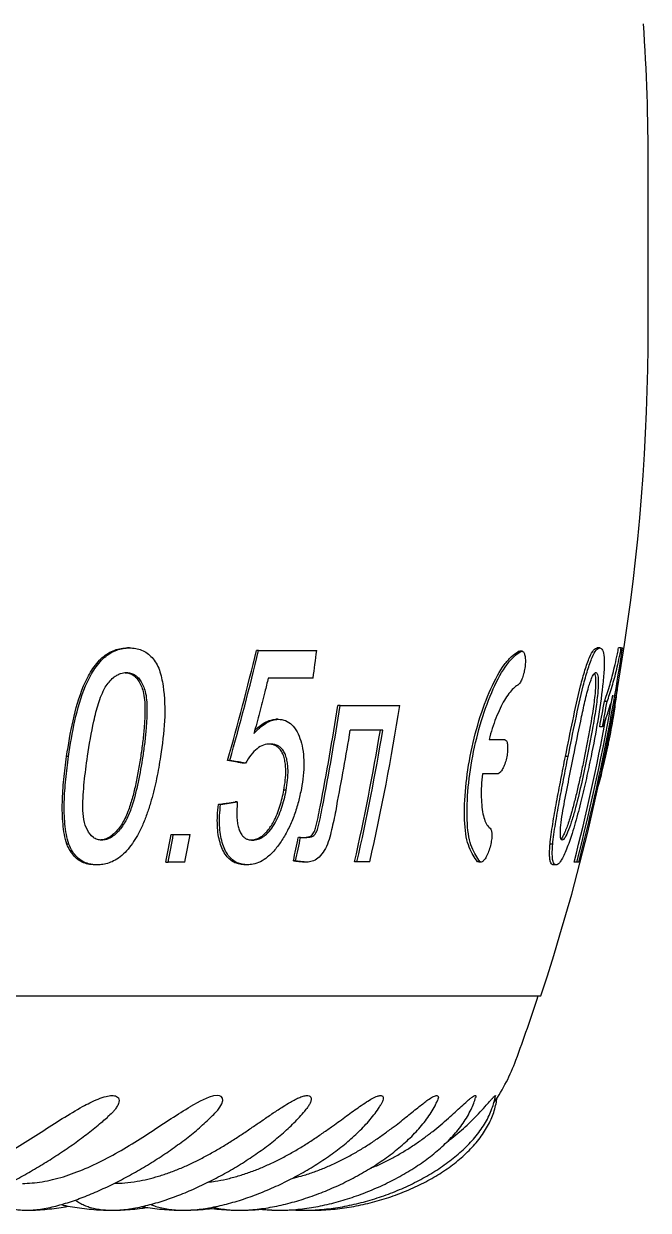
# Model space of a CAD drawing. Header units: millimetres. Extents: x 10 to 459, y 8 to 584.
# Drawn here: x 210.06 to 221.72, y 311.3 to 333.46 of the extents above; entities that cross this region are included whole.
import ezdxf

# ---------------------------------------------------------------- set-up
doc = ezdxf.new("R2010")
doc.units = ezdxf.units.MM
doc.layers.add('OUTLINE', color=7, linetype='Continuous', lineweight=25)

msp = doc.modelspace()

# ---------------------------------------------------------------- linework, layer by layer
at = {"layer": 'OUTLINE'}
for p, q in [((221.718, 327.805), (221.718, 330.805)), ((212.037, 321.805), (212, 321.805)), ((214.446, 321.754), (214.406, 321.754)), ((214.446, 321.754), (215.532, 321.754)), ((219.289, 321.738), (219.319, 321.74)), ((219.337, 321.738), (219.289, 321.738)), ((219.368, 321.742), (219.319, 321.742)), ((220.815, 321.805), (220.765, 321.805)), ((221.214, 321.805), (221.164, 321.805)), ((221.214, 321.805), (221.238, 321.805)), ((215.464, 321.241), (214.627, 321.241)), ((215.966, 320.728), (215.923, 320.728)), ((215.966, 320.728), (217.081, 320.728)), ((220.949, 320.805), (220.899, 320.805)), ((214.811, 320.472), (214.77, 320.472)), ((216.764, 320.267), (216.157, 320.267)), ((220.863, 320.332), (220.812, 320.332)), ((218.746, 320.094), (219.034, 320.094)), ((210.9, 319.778), (210.864, 319.778)), ((220.222, 319.778), (220.172, 319.778)), ((213.909, 319.703), (213.869, 319.703)), ((214.204, 319.651), (214.163, 319.651)), ((218.91, 319.454), (218.624, 319.454)), ((214.96, 319.147), (214.918, 319.147)), ((213.738, 318.882), (213.697, 318.882)), ((214.049, 318.933), (214.008, 318.933)), ((212.816, 318.318), (212.855, 318.318)), ((212.855, 318.318), (213.17, 318.318)), ((215.231, 318.267), (215.188, 318.267)), ((215.231, 318.267), (215.348, 318.267)), ((210.906, 318.139), (210.869, 318.139)), ((219.935, 318.139), (219.885, 318.139)), ((211.435, 317.754), (211.397, 317.754)), ((212.717, 317.805), (212.757, 317.805)), ((213.071, 317.805), (212.757, 317.805)), ((214.237, 317.754), (214.195, 317.754)), ((215.138, 317.828), (215.095, 317.828)), ((215.348, 317.805), (215.304, 317.805)), ((216.282, 317.808), (216.237, 317.808)), ((216.52, 317.808), (216.282, 317.808)), ((218.579, 317.811), (218.53, 317.811)), ((218.556, 317.807), (218.607, 317.807)), ((219.997, 317.754), (219.946, 317.754)), ((220.386, 317.805), (220.335, 317.805)), ((220.423, 317.805), (220.386, 317.805)), ((155.221, 315.305), (219.715, 315.305))]:
    msp.add_line(p, q, dxfattribs=at)
at = {"layer": 'OUTLINE', "flags": 128}
msp.add_lwpolyline([(213.631, 313.117), (213.637, 313.122), (213.683, 313.173), (213.723, 313.227), (213.76, 313.292), (213.778, 313.353), (213.775, 313.394), (213.749, 313.429), (213.718, 313.442), (213.682, 313.446), (213.606, 313.438), (213.523, 313.414), (213.353, 313.339), (213.174, 313.24), (213.174, 313.24)], dxfattribs=at)
at = {"layer": 'OUTLINE'}
for centre, radius, start, end in [((181.718, 330.805), 40, 0, 3.8049), ((181.718, 327.805), 40, 341.79, 0), ((168.194, 327.754), 47.716, 352.1548, 352.7759), ((181.556, 327.804), 40.133, 345.5731, 351.4036), ((181.481, 327.803), 40.169, 345.5886, 350.1374), ((169.992, 327.715), 46.459, 348.9831, 351.3502), ((169.981, 327.715), 46.513, 348.9971, 351.3613), ((172.795, 327.718), 44.834, 347.229, 351.0304), ((181.122, 327.833), 40.393, 349.2979, 349.9796), ((181.084, 327.84), 40.482, 349.3117, 349.992), ((181.485, 327.802), 40.115, 345.57, 349.5037), ((170.691, 327.71), 46.072, 348.9151, 350.7032), ((172.279, 327.704), 45.058, 347.3127, 350.4997), ((172.26, 327.705), 45.121, 347.3292, 350.5116), ((163.326, 327.568), 50.346, 348.8189, 349.4132), ((163.187, 327.59), 50.526, 348.834, 349.4262), ((164.105, 327.591), 49.934, 348.6985, 349.298), ((169.771, 327.606), 46.367, 347.8263, 348.3798), ((169.627, 327.633), 46.555, 347.8428, 348.394), ((181.718, 327.805), 39.953, 339.9456, 341.7676), ((215.96, 315.305), 3.5, 325.4336, 339.9456)]:
    msp.add_arc(centre, radius, start, end, dxfattribs=at)
for points, knots in [([(210.864, 319.778), (210.897, 320.001), (210.934, 320.223), (211.033, 320.667), (211.094, 320.887), (211.224, 321.197), (211.275, 321.296), (211.391, 321.478), (211.458, 321.56), (211.602, 321.687), (211.682, 321.734), (211.801, 321.778), (211.841, 321.789), (211.921, 321.803), (211.961, 321.804), (212, 321.805)], [0, 0, 0, 0, 0.25, 0.25, 0.5, 0.5, 0.625, 0.625, 0.75, 0.75, 0.875, 0.875, 0.9375, 0.9375, 1, 1, 1, 1]), ([(210.9, 319.778), (210.933, 320.001), (210.969, 320.224), (211.068, 320.667), (211.129, 320.887), (211.261, 321.197), (211.311, 321.297), (211.427, 321.478), (211.494, 321.56), (211.639, 321.687), (211.718, 321.734), (211.838, 321.778), (211.878, 321.789), (211.958, 321.803), (211.998, 321.804), (212.037, 321.805)], [0, 0, 0, 0, 0.25, 0.25, 0.5, 0.5, 0.625, 0.625, 0.75, 0.75, 0.875, 0.875, 0.9375, 0.9375, 1, 1, 1, 1]), ([(212.037, 321.805), (212.076, 321.803), (212.115, 321.802), (212.191, 321.789), (212.227, 321.778), (212.334, 321.733), (212.401, 321.687), (212.515, 321.562), (212.562, 321.482), (212.627, 321.298), (212.648, 321.196), (212.694, 320.884), (212.703, 320.664), (212.679, 320.223), (212.65, 320), (212.617, 319.778)], [0, 0, 0, 0, 0.0625, 0.0625, 0.125, 0.125, 0.25, 0.25, 0.375, 0.375, 0.5, 0.5, 0.75, 0.75, 1, 1, 1, 1]), ([(218.53, 317.811), (218.477, 317.89), (218.421, 317.969), (218.355, 318.137), (218.336, 318.202), (218.308, 318.351), (218.299, 318.434), (218.283, 318.704), (218.288, 318.907), (218.323, 319.335), (218.353, 319.557), (218.439, 320.01), (218.493, 320.23), (218.624, 320.66), (218.698, 320.859), (218.86, 321.218), (218.944, 321.371), (219.075, 321.55), (219.119, 321.6), (219.205, 321.678), (219.247, 321.708), (219.289, 321.738)], [0, 0, 0, 0, 0.125, 0.125, 0.1875, 0.1875, 0.25, 0.25, 0.375, 0.375, 0.5, 0.5, 0.625, 0.625, 0.75, 0.75, 0.875, 0.875, 0.9375, 0.9375, 1, 1, 1, 1]), ([(218.579, 317.811), (218.526, 317.89), (218.47, 317.969), (218.403, 318.137), (218.384, 318.202), (218.356, 318.35), (218.347, 318.433), (218.331, 318.704), (218.335, 318.906), (218.37, 319.335), (218.4, 319.557), (218.486, 320.01), (218.54, 320.231), (218.671, 320.661), (218.745, 320.86), (218.907, 321.219), (218.992, 321.372), (219.123, 321.551), (219.167, 321.6), (219.253, 321.678), (219.295, 321.708), (219.337, 321.738)], [0, 0, 0, 0, 0.125, 0.125, 0.1875, 0.1875, 0.25, 0.25, 0.375, 0.375, 0.5, 0.5, 0.625, 0.625, 0.75, 0.75, 0.875, 0.875, 0.9375, 0.9375, 1, 1, 1, 1]), ([(219.337, 321.738), (219.349, 321.741), (219.374, 321.748), (219.402, 321.713), (219.421, 321.649), (219.427, 321.56), (219.42, 321.455), (219.401, 321.344), (219.37, 321.241), (219.332, 321.16), (219.301, 321.122), (219.285, 321.112), (219.281, 321.11)], [0, 0, 0, 0, 0.105445, 0.21101, 0.314288, 0.419769, 0.528797, 0.639988, 0.752278, 0.863343, 0.970686, 1, 1, 1, 1]), ([(220.172, 319.778), (220.218, 320.001), (220.262, 320.223), (220.355, 320.667), (220.403, 320.887), (220.481, 321.197), (220.509, 321.296), (220.564, 321.478), (220.593, 321.56), (220.648, 321.687), (220.675, 321.734), (220.711, 321.778), (220.723, 321.789), (220.745, 321.803), (220.755, 321.804), (220.765, 321.805)], [0, 0, 0, 0, 0.25, 0.25, 0.5, 0.5, 0.625, 0.625, 0.75, 0.75, 0.875, 0.875, 0.9375, 0.9375, 1, 1, 1, 1]), ([(220.222, 319.778), (220.267, 320.001), (220.312, 320.224), (220.405, 320.667), (220.453, 320.887), (220.531, 321.197), (220.559, 321.297), (220.614, 321.478), (220.643, 321.56), (220.697, 321.687), (220.724, 321.734), (220.761, 321.778), (220.772, 321.789), (220.795, 321.803), (220.805, 321.804), (220.815, 321.805)], [0, 0, 0, 0, 0.25, 0.25, 0.5, 0.5, 0.625, 0.625, 0.75, 0.75, 0.875, 0.875, 0.9375, 0.9375, 1, 1, 1, 1]), ([(220.815, 321.805), (220.824, 321.803), (220.834, 321.802), (220.85, 321.789), (220.858, 321.778), (220.878, 321.733), (220.887, 321.687), (220.897, 321.562), (220.897, 321.482), (220.887, 321.298), (220.877, 321.196), (220.843, 320.884), (220.812, 320.664), (220.738, 320.223), (220.695, 320), (220.65, 319.778)], [0, 0, 0, 0, 0.0625, 0.0625, 0.125, 0.125, 0.25, 0.25, 0.375, 0.375, 0.5, 0.5, 0.75, 0.75, 1, 1, 1, 1]), ([(220.899, 320.805), (220.915, 320.847), (220.946, 320.932), (220.993, 321.079), (221.037, 321.237), (221.079, 321.404), (221.114, 321.558), (221.143, 321.696), (221.157, 321.769), (221.164, 321.805)], [0, 0, 0, 0, 0.179173, 0.359526, 0.515316, 0.672285, 0.834508, 0.917217, 1, 1, 1, 1]), ([(220.949, 320.805), (220.965, 320.847), (220.997, 320.932), (221.043, 321.079), (221.087, 321.237), (221.129, 321.404), (221.165, 321.558), (221.193, 321.696), (221.207, 321.769), (221.214, 321.805)], [0, 0, 0, 0, 0.179371, 0.359905, 0.51561, 0.672493, 0.834621, 0.917259, 1, 1, 1, 1]), ([(211.585, 321.07), (211.608, 321.103), (211.654, 321.171), (211.729, 321.246), (211.802, 321.298), (211.866, 321.326), (211.926, 321.342), (211.962, 321.343), (211.981, 321.344)], [0, 0, 0, 0, 0.210464, 0.426339, 0.582857, 0.744011, 0.870973, 1, 1, 1, 1]), ([(211.957, 321.342), (211.978, 321.34), (212.024, 321.336), (212.091, 321.31), (212.153, 321.261), (212.21, 321.191), (212.258, 321.101), (212.298, 320.981), (212.321, 320.835), (212.327, 320.665), (212.323, 320.486), (212.309, 320.275), (212.284, 320.04), (212.259, 319.866), (212.247, 319.78)], [0, 0, 0, 0, 0.0468641, 0.1037702, 0.1612956, 0.2188665, 0.286841, 0.3548206, 0.4433542, 0.5322596, 0.6298384, 0.7274662, 0.863714, 1, 1, 1, 1]), ([(211.981, 321.344), (212.006, 321.342), (212.056, 321.337), (212.128, 321.31), (212.191, 321.261), (212.248, 321.191), (212.295, 321.1), (212.336, 320.981), (212.358, 320.834), (212.365, 320.663), (212.361, 320.484), (212.347, 320.274), (212.322, 320.038), (212.297, 319.866), (212.285, 319.78)], [0, 0, 0, 0, 0.0567, 0.113166, 0.17025, 0.227388, 0.294714, 0.36205, 0.449797, 0.537912, 0.634687, 0.731496, 0.865729, 1, 1, 1, 1]), ([(220.713, 321.327), (220.717, 321.321), (220.725, 321.308), (220.732, 321.261), (220.736, 321.191), (220.735, 321.101), (220.728, 320.981), (220.712, 320.835), (220.688, 320.665), (220.66, 320.486), (220.624, 320.275), (220.581, 320.04), (220.547, 319.866), (220.529, 319.78)], [0, 0, 0, 0, 0.04466, 0.10598, 0.167348, 0.239805, 0.312269, 0.406641, 0.50141, 0.605425, 0.709492, 0.854725, 1, 1, 1, 1]), ([(220.742, 321.344), (220.748, 321.342), (220.76, 321.337), (220.774, 321.31), (220.782, 321.261), (220.786, 321.191), (220.785, 321.1), (220.778, 320.981), (220.762, 320.834), (220.738, 320.663), (220.71, 320.484), (220.674, 320.274), (220.631, 320.038), (220.597, 319.866), (220.58, 319.78)], [0, 0, 0, 0, 0.0567, 0.113166, 0.17025, 0.227387, 0.294713, 0.36205, 0.449797, 0.537912, 0.634687, 0.731496, 0.865729, 1, 1, 1, 1]), ([(220.604, 321.07), (220.614, 321.103), (220.636, 321.171), (220.665, 321.246), (220.691, 321.298), (220.711, 321.326), (220.728, 321.342), (220.737, 321.343), (220.742, 321.344)], [0, 0, 0, 0, 0.210465, 0.426338, 0.582857, 0.744009, 0.870969, 1, 1, 1, 1]), ([(211.254, 319.78), (211.288, 320), (211.323, 320.22), (211.396, 320.549), (211.424, 320.658), (211.475, 320.818), (211.493, 320.871), (211.535, 320.973), (211.56, 321.021), (211.585, 321.07)], [0, 0, 0, 0, 0.5, 0.5, 0.75, 0.75, 0.875, 0.875, 1, 1, 1, 1]), ([(214.627, 321.241), (214.606, 321.155), (214.584, 321.068), (214.562, 320.982), (214.529, 320.852), (214.496, 320.722), (214.462, 320.593), (214.428, 320.464), (214.394, 320.334), (214.359, 320.205)], [0, 0, 0, 0, 0.000267814, 0.000267814, 0.000267814, 0.000669578, 0.000669578, 0.000669578, 0.00107137, 0.00107137, 0.00107137, 0.00107137]), ([(219.281, 321.11), (219.254, 321.092), (219.201, 321.056), (219.117, 320.958), (219.033, 320.832), (218.952, 320.677), (218.875, 320.498), (218.805, 320.303), (218.765, 320.163), (218.746, 320.094)], [0, 0, 0, 0, 0.142681, 0.285354, 0.427968, 0.570597, 0.714897, 0.859237, 1, 1, 1, 1]), ([(220.323, 319.78), (220.368, 320), (220.411, 320.22), (220.48, 320.549), (220.503, 320.658), (220.539, 320.818), (220.552, 320.871), (220.577, 320.973), (220.59, 321.021), (220.604, 321.07)], [0, 0, 0, 0, 0.5, 0.5, 0.75, 0.75, 0.875, 0.875, 1, 1, 1, 1]), ([(221.067, 320.503), (221.075, 320.557), (221.092, 320.664), (221.114, 320.815), (221.133, 320.956), (221.147, 321.071), (221.153, 321.134), (221.155, 321.158)], [0, 0, 0, 0, 0.218568, 0.438618, 0.653356, 0.86961, 1, 1, 1, 1]), ([(221.056, 320.922), (221.039, 320.856), (221.003, 320.723), (220.954, 320.57), (220.906, 320.434), (220.877, 320.366), (220.863, 320.332)], [0, 0, 0, 0, 0.27043, 0.540783, 0.769632, 1, 1, 1, 1]), ([(214.359, 320.205), (214.381, 320.229), (214.426, 320.277), (214.507, 320.349), (214.603, 320.416), (214.71, 320.463), (214.779, 320.469), (214.811, 320.472)], [0, 0, 0, 0, 0.154807, 0.310407, 0.54388, 0.784279, 1, 1, 1, 1]), ([(214.375, 320.264), (214.378, 320.267), (214.404, 320.295), (214.466, 320.348), (214.562, 320.416), (214.669, 320.463), (214.737, 320.469), (214.77, 320.472)], [0, 0, 0, 0, 0.028075, 0.206826, 0.475056, 0.751226, 1, 1, 1, 1]), ([(214.811, 320.472), (214.858, 320.47), (214.905, 320.464), (214.99, 320.43), (215.031, 320.404), (215.14, 320.299), (215.195, 320.193), (215.271, 319.947), (215.291, 319.802), (215.291, 319.574), (215.287, 319.495), (215.27, 319.337), (215.258, 319.257), (215.244, 319.177)], [0, 0, 0, 0, 0.125, 0.125, 0.25, 0.25, 0.5, 0.5, 0.75, 0.75, 0.875, 0.875, 1, 1, 1, 1]), ([(214.658, 320.01), (214.619, 320.008), (214.579, 320.005), (214.498, 319.977), (214.457, 319.954), (214.378, 319.89), (214.34, 319.849), (214.268, 319.759), (214.235, 319.706), (214.204, 319.651)], [0, 0, 0, 0, 0.25, 0.25, 0.5, 0.5, 0.75, 0.75, 1, 1, 1, 1]), ([(214.918, 319.147), (214.928, 319.21), (214.948, 319.337), (214.957, 319.502), (214.948, 319.635), (214.93, 319.738), (214.9, 319.83), (214.858, 319.902), (214.809, 319.953), (214.753, 319.987), (214.695, 320.004), (214.656, 320.007), (214.64, 320.008)], [0, 0, 0, 0, 0.150146, 0.29974, 0.39381, 0.487842, 0.582785, 0.677686, 0.759591, 0.841596, 0.935965, 1, 1, 1, 1]), ([(214.96, 319.147), (214.97, 319.21), (214.99, 319.337), (214.999, 319.501), (214.99, 319.634), (214.972, 319.738), (214.942, 319.83), (214.9, 319.902), (214.85, 319.952), (214.794, 319.987), (214.73, 320.006), (214.682, 320.009), (214.658, 320.01)], [0, 0, 0, 0, 0.145493, 0.290475, 0.381721, 0.472919, 0.565005, 0.657032, 0.736523, 0.816129, 0.907937, 1, 1, 1, 1]), ([(219.034, 320.094), (219.045, 320.091), (219.067, 320.084), (219.088, 320.031), (219.096, 319.953), (219.092, 319.854), (219.073, 319.744), (219.042, 319.634), (219.002, 319.541), (218.959, 319.477), (218.928, 319.456), (218.913, 319.455), (218.91, 319.454)], [0, 0, 0, 0, 0.10376, 0.207583, 0.31062, 0.41759, 0.530223, 0.644946, 0.759116, 0.869677, 0.974155, 1, 1, 1, 1]), ([(220.769, 319.168), (220.771, 319.175), (220.787, 319.224), (220.819, 319.341), (220.866, 319.524), (220.914, 319.732), (220.954, 319.911), (220.976, 320.018), (220.982, 320.049)], [0, 0, 0, 0, 0.033854, 0.253135, 0.472478, 0.692987, 0.913532, 1, 1, 1, 1]), ([(210.869, 318.139), (210.852, 318.199), (210.835, 318.259), (210.811, 318.385), (210.803, 318.45), (210.783, 318.648), (210.781, 318.787), (210.788, 319.067), (210.798, 319.208), (210.826, 319.492), (210.845, 319.635), (210.864, 319.778)], [0, 0, 0, 0, 0.125, 0.125, 0.25, 0.25, 0.5, 0.5, 0.75, 0.75, 1, 1, 1, 1]), ([(210.906, 318.139), (210.888, 318.199), (210.871, 318.259), (210.847, 318.385), (210.839, 318.45), (210.819, 318.648), (210.817, 318.787), (210.824, 319.066), (210.834, 319.208), (210.862, 319.492), (210.881, 319.635), (210.9, 319.778)], [0, 0, 0, 0, 0.125, 0.125, 0.25, 0.25, 0.5, 0.5, 0.75, 0.75, 1, 1, 1, 1]), ([(211.52, 318.215), (211.492, 318.217), (211.464, 318.219), (211.411, 318.235), (211.386, 318.248), (211.317, 318.298), (211.281, 318.348), (211.221, 318.462), (211.198, 318.527), (211.172, 318.671), (211.168, 318.747), (211.165, 318.979), (211.178, 319.139), (211.209, 319.458), (211.232, 319.619), (211.254, 319.78)], [0, 0, 0, 0, 0.0625, 0.0625, 0.125, 0.125, 0.25, 0.25, 0.375, 0.375, 0.5, 0.5, 0.75, 0.75, 1, 1, 1, 1]), ([(212.617, 319.778), (212.594, 319.641), (212.548, 319.368), (212.465, 319.024), (212.38, 318.749), (212.302, 318.54), (212.214, 318.351), (212.117, 318.185), (212.013, 318.044), (211.896, 317.925), (211.775, 317.839), (211.655, 317.787), (211.543, 317.758), (211.471, 317.755), (211.435, 317.754)], [0, 0, 0, 0, 0.153719, 0.307252, 0.389174, 0.471193, 0.552865, 0.620664, 0.688348, 0.756904, 0.825427, 0.884294, 0.943194, 1, 1, 1, 1]), ([(212.247, 319.78), (212.232, 319.689), (212.203, 319.507), (212.151, 319.243), (212.089, 318.988), (212.023, 318.782), (211.955, 318.619), (211.889, 318.5), (211.81, 318.396), (211.731, 318.318), (211.658, 318.265), (211.596, 318.234), (211.545, 318.221), (211.515, 318.218), (211.504, 318.218)], [0, 0, 0, 0, 0.1439353, 0.2878085, 0.4198684, 0.5516589, 0.6233376, 0.6948191, 0.7669358, 0.8389385, 0.8865912, 0.9342179, 0.9751305, 1, 1, 1, 1]), ([(212.285, 319.78), (212.26, 319.619), (212.233, 319.459), (212.165, 319.14), (212.126, 318.981), (212.048, 318.749), (212.018, 318.672), (211.945, 318.529), (211.901, 318.463), (211.804, 318.349), (211.749, 318.299), (211.664, 318.249), (211.635, 318.236), (211.577, 318.219), (211.548, 318.217), (211.52, 318.215)], [0, 0, 0, 0, 0.25, 0.25, 0.5, 0.5, 0.625, 0.625, 0.75, 0.75, 0.875, 0.875, 0.9375, 0.9375, 1, 1, 1, 1]), ([(219.885, 318.139), (219.891, 318.199), (219.898, 318.259), (219.915, 318.385), (219.925, 318.45), (219.957, 318.648), (219.981, 318.787), (220.033, 319.067), (220.06, 319.208), (220.115, 319.492), (220.144, 319.635), (220.172, 319.778)], [0, 0, 0, 0, 0.125, 0.125, 0.25, 0.25, 0.5, 0.5, 0.75, 0.75, 1, 1, 1, 1]), ([(219.935, 318.139), (219.942, 318.199), (219.948, 318.259), (219.966, 318.385), (219.976, 318.45), (220.007, 318.648), (220.031, 318.787), (220.083, 319.066), (220.11, 319.208), (220.165, 319.492), (220.194, 319.635), (220.222, 319.778)], [0, 0, 0, 0, 0.125, 0.125, 0.25, 0.25, 0.5, 0.5, 0.75, 0.75, 1, 1, 1, 1]), ([(220.65, 319.778), (220.622, 319.641), (220.565, 319.368), (220.484, 319.024), (220.414, 318.749), (220.357, 318.54), (220.3, 318.351), (220.246, 318.185), (220.194, 318.044), (220.143, 317.925), (220.097, 317.839), (220.058, 317.787), (220.025, 317.758), (220.006, 317.755), (219.997, 317.754)], [0, 0, 0, 0, 0.153719, 0.307252, 0.389174, 0.471193, 0.552865, 0.620664, 0.688348, 0.756904, 0.825426, 0.884294, 0.943194, 1, 1, 1, 1]), ([(220.112, 318.215), (220.106, 318.217), (220.099, 318.219), (220.089, 318.235), (220.085, 318.248), (220.077, 318.298), (220.077, 318.348), (220.083, 318.462), (220.089, 318.527), (220.109, 318.671), (220.122, 318.747), (220.163, 318.979), (220.195, 319.139), (220.258, 319.458), (220.291, 319.619), (220.323, 319.78)], [0, 0, 0, 0, 0.0625, 0.0625, 0.125, 0.125, 0.25, 0.25, 0.375, 0.375, 0.5, 0.5, 0.75, 0.75, 1, 1, 1, 1]), ([(220.529, 319.78), (220.511, 319.689), (220.473, 319.507), (220.415, 319.243), (220.354, 318.988), (220.3, 318.782), (220.254, 318.619), (220.215, 318.5), (220.176, 318.396), (220.142, 318.317), (220.115, 318.267), (220.099, 318.241), (220.092, 318.235), (220.092, 318.235)], [0, 0, 0, 0, 0.153783, 0.307501, 0.448596, 0.589404, 0.665987, 0.74236, 0.819411, 0.896341, 0.947253, 0.998139, 1, 1, 1, 1]), ([(220.58, 319.78), (220.547, 319.619), (220.514, 319.459), (220.441, 319.14), (220.403, 318.981), (220.342, 318.749), (220.32, 318.672), (220.276, 318.529), (220.253, 318.463), (220.208, 318.349), (220.185, 318.299), (220.155, 318.249), (220.145, 318.236), (220.127, 318.219), (220.12, 318.217), (220.112, 318.215)], [0, 0, 0, 0, 0.25, 0.25, 0.5, 0.5, 0.625, 0.625, 0.75, 0.75, 0.875, 0.875, 0.9375, 0.9375, 1, 1, 1, 1]), ([(214.163, 319.651), (214.138, 319.656), (214.088, 319.664), (213.99, 319.682), (213.917, 319.694), (213.869, 319.703)], [0, 0, 0, 0, 0.257089, 0.514181, 1, 1, 1, 1]), ([(214.204, 319.651), (214.179, 319.656), (214.129, 319.665), (214.031, 319.682), (213.957, 319.694), (213.909, 319.703)], [0, 0, 0, 0, 0.256704, 0.513403, 1, 1, 1, 1]), ([(218.624, 319.454), (218.616, 319.378), (218.602, 319.226), (218.599, 319.015), (218.611, 318.825), (218.638, 318.666), (218.68, 318.544), (218.724, 318.472), (218.756, 318.447), (218.765, 318.439)], [0, 0, 0, 0, 0.157189, 0.314346, 0.471859, 0.629333, 0.779785, 0.930198, 1, 1, 1, 1]), ([(214.309, 318.218), (214.335, 318.221), (214.392, 318.227), (214.474, 318.264), (214.55, 318.322), (214.613, 318.389), (214.672, 318.468), (214.733, 318.57), (214.793, 318.697), (214.846, 318.846), (214.887, 318.997), (214.907, 319.097), (214.918, 319.147)], [0, 0, 0, 0, 0.09571, 0.212411, 0.293673, 0.374968, 0.455718, 0.536544, 0.655466, 0.774506, 0.887201, 1, 1, 1, 1]), ([(214.333, 318.215), (214.368, 318.217), (214.402, 318.22), (214.471, 318.243), (214.507, 318.261), (214.612, 318.334), (214.678, 318.412), (214.791, 318.596), (214.838, 318.7), (214.911, 318.92), (214.938, 319.033), (214.96, 319.147)], [0, 0, 0, 0, 0.125, 0.125, 0.25, 0.25, 0.5, 0.5, 0.75, 0.75, 1, 1, 1, 1]), ([(215.244, 319.177), (215.228, 319.093), (215.21, 319.01), (215.166, 318.845), (215.141, 318.763), (215.083, 318.604), (215.05, 318.526), (214.978, 318.378), (214.939, 318.308), (214.897, 318.239)], [0, 0, 0, 0, 0.25, 0.25, 0.5, 0.5, 0.75, 0.75, 1, 1, 1, 1]), ([(214.195, 317.754), (214.162, 317.756), (214.097, 317.761), (214.004, 317.79), (213.916, 317.842), (213.838, 317.925), (213.773, 318.035), (213.724, 318.167), (213.691, 318.319), (213.675, 318.489), (213.676, 318.679), (213.69, 318.812), (213.697, 318.882)], [0, 0, 0, 0, 0.0917959, 0.183763, 0.2751057, 0.3741676, 0.4732535, 0.5720288, 0.6708172, 0.7768944, 0.883103, 1, 1, 1, 1]), ([(213.697, 318.882), (213.724, 318.887), (213.778, 318.895), (213.882, 318.912), (213.959, 318.925), (214.008, 318.933)], [0, 0, 0, 0, 0.258355, 0.516717, 1, 1, 1, 1]), ([(214.237, 317.754), (214.204, 317.756), (214.139, 317.761), (214.045, 317.79), (213.957, 317.843), (213.879, 317.926), (213.814, 318.036), (213.765, 318.168), (213.731, 318.32), (213.716, 318.491), (213.716, 318.68), (213.73, 318.813), (213.738, 318.882)], [0, 0, 0, 0, 0.0920555, 0.184278, 0.2758805, 0.3750487, 0.4742438, 0.5731241, 0.6720244, 0.7781154, 0.8843279, 1, 1, 1, 1]), ([(213.738, 318.882), (213.765, 318.887), (213.819, 318.895), (213.923, 318.912), (213.999, 318.925), (214.049, 318.933)], [0, 0, 0, 0, 0.257966, 0.515933, 1, 1, 1, 1]), ([(214.049, 318.933), (214.045, 318.875), (214.037, 318.758), (214.04, 318.61), (214.058, 318.493), (214.082, 318.404), (214.118, 318.329), (214.164, 318.274), (214.214, 318.239), (214.27, 318.22), (214.311, 318.217), (214.333, 318.215)], [0, 0, 0, 0, 0.161554, 0.3225, 0.422925, 0.523289, 0.62488, 0.726475, 0.812286, 0.89811, 1, 1, 1, 1]), ([(215.305, 318.267), (215.323, 318.267), (215.341, 318.268), (215.379, 318.274), (215.398, 318.279), (215.437, 318.302), (215.457, 318.322), (215.488, 318.376), (215.5, 318.409), (215.527, 318.507), (215.541, 318.573), (215.569, 318.705), (215.583, 318.771), (215.595, 318.837)], [0, 0, 0, 0, 0.125, 0.125, 0.25, 0.25, 0.375, 0.375, 0.5, 0.5, 0.75, 0.75, 1, 1, 1, 1]), ([(215.903, 318.852), (215.879, 318.732), (215.855, 318.613), (215.815, 318.434), (215.801, 318.375), (215.77, 318.256), (215.754, 318.196), (215.709, 318.084), (215.681, 318.033), (215.62, 317.944), (215.586, 317.905), (215.518, 317.849), (215.482, 317.831), (215.414, 317.809), (215.381, 317.807), (215.348, 317.805)], [0, 0, 0, 0, 0.25, 0.25, 0.375, 0.375, 0.5, 0.5, 0.625, 0.625, 0.75, 0.75, 0.875, 0.875, 1, 1, 1, 1]), ([(215.348, 318.267), (215.366, 318.267), (215.385, 318.268), (215.422, 318.274), (215.441, 318.279), (215.48, 318.302), (215.5, 318.321), (215.532, 318.376), (215.544, 318.408), (215.571, 318.506), (215.585, 318.573), (215.612, 318.705), (215.626, 318.771), (215.639, 318.837)], [0, 0, 0, 0, 0.125, 0.125, 0.25, 0.25, 0.375, 0.375, 0.5, 0.5, 0.75, 0.75, 1, 1, 1, 1]), ([(218.765, 318.439), (218.774, 318.429), (218.791, 318.408), (218.801, 318.339), (218.798, 318.248), (218.781, 318.141), (218.75, 318.028), (218.708, 317.924), (218.662, 317.847), (218.619, 317.806), (218.592, 317.803), (218.581, 317.81), (218.579, 317.811)], [0, 0, 0, 0, 0.103504, 0.206974, 0.311835, 0.423126, 0.540501, 0.658873, 0.773467, 0.880349, 0.979731, 1, 1, 1, 1]), ([(214.897, 318.239), (214.876, 318.207), (214.834, 318.142), (214.766, 318.05), (214.692, 317.969), (214.598, 317.883), (214.48, 317.805), (214.352, 317.76), (214.272, 317.756), (214.237, 317.754)], [0, 0, 0, 0, 0.111048, 0.221937, 0.337193, 0.452438, 0.644495, 0.844584, 1, 1, 1, 1]), ([(211.397, 317.754), (211.37, 317.755), (211.316, 317.758), (211.223, 317.774), (211.123, 317.815), (211.023, 317.889), (210.943, 317.989), (210.896, 318.077), (210.874, 318.129), (210.869, 318.139)], [0, 0, 0, 0, 0.121534, 0.242886, 0.427675, 0.612193, 0.785808, 0.959565, 1, 1, 1, 1]), ([(211.435, 317.754), (211.408, 317.755), (211.353, 317.757), (211.261, 317.774), (211.16, 317.815), (211.058, 317.891), (210.969, 317.999), (210.927, 318.092), (210.906, 318.139)], [0, 0, 0, 0, 0.121459, 0.24347, 0.425467, 0.613139, 0.803321, 1, 1, 1, 1]), ([(219.946, 317.754), (219.94, 317.755), (219.927, 317.758), (219.906, 317.774), (219.889, 317.815), (219.877, 317.889), (219.875, 317.989), (219.88, 318.077), (219.884, 318.129), (219.885, 318.139)], [0, 0, 0, 0, 0.121533, 0.242885, 0.427674, 0.612193, 0.785807, 0.959564, 1, 1, 1, 1]), ([(219.997, 317.754), (219.991, 317.755), (219.978, 317.757), (219.957, 317.774), (219.939, 317.815), (219.928, 317.891), (219.925, 317.999), (219.932, 318.092), (219.935, 318.139)], [0, 0, 0, 0, 0.121459, 0.24347, 0.425466, 0.613139, 0.803321, 1, 1, 1, 1]), ([(215.304, 317.805), (215.281, 317.806), (215.259, 317.807), (215.236, 317.808), (215.212, 317.81), (215.189, 317.812), (215.165, 317.816), (215.142, 317.82), (215.119, 317.824), (215.095, 317.828)], [0, 0, 0, 0, 0.0001273108, 0.0001273108, 0.0001273108, 0.0002615889, 0.0002615889, 0.0002615889, 0.0003960195, 0.0003960195, 0.0003960195, 0.0003960195]), ([(215.348, 317.805), (215.325, 317.806), (215.302, 317.807), (215.28, 317.808), (215.256, 317.81), (215.232, 317.812), (215.209, 317.816), (215.185, 317.82), (215.162, 317.824), (215.138, 317.828)], [0, 0, 0, 0, 0.0001273107, 0.0001273107, 0.0001273107, 0.0002618974, 0.0002618974, 0.0002618974, 0.0003966366, 0.0003966366, 0.0003966366, 0.0003966366]), ([(218.558, 317.81), (218.55, 317.808), (218.54, 317.805), (218.532, 317.81), (218.53, 317.811)], [0, 0, 0, 0, 0.767176, 1, 1, 1, 1]), ([(211.163, 313.24), (211.208, 313.264), (211.305, 313.317), (211.452, 313.384), (211.591, 313.432), (211.691, 313.448), (211.756, 313.445), (211.8, 313.432), (211.834, 313.404), (211.847, 313.356), (211.835, 313.294), (211.802, 313.232), (211.759, 313.174), (211.705, 313.111), (211.658, 313.072), (211.629, 313.046)], [0, 0, 0, 0, 0.116617, 0.254821, 0.392735, 0.498984, 0.552718, 0.60631, 0.663394, 0.721003, 0.770694, 0.828844, 0.874993, 0.921268, 1, 1, 1, 1]), ([(213.591, 311.362), (213.618, 311.355), (213.689, 311.338), (213.811, 311.32), (213.955, 311.307), (214.106, 311.304), (214.262, 311.309), (214.42, 311.323), (214.582, 311.344), (214.745, 311.373), (214.909, 311.409), (215.074, 311.451), (215.239, 311.499), (215.405, 311.554), (215.57, 311.614), (215.734, 311.679), (215.896, 311.75), (216.056, 311.825), (216.213, 311.905), (216.367, 311.99), (216.517, 312.078), (216.662, 312.17), (216.803, 312.266), (216.938, 312.366), (217.067, 312.469), (217.19, 312.575), (217.305, 312.684), (217.414, 312.798), (217.514, 312.915), (217.606, 313.035), (217.687, 313.16), (217.746, 313.266), (217.775, 313.331), (217.784, 313.352)], [0, 0, 0, 0, 0.020472, 0.053354, 0.087204, 0.121531, 0.155823, 0.189837, 0.223497, 0.256806, 0.2898, 0.322529, 0.355041, 0.387382, 0.419596, 0.451725, 0.483798, 0.515856, 0.547923, 0.580032, 0.612214, 0.644508, 0.676955, 0.709603, 0.742499, 0.775702, 0.809275, 0.843277, 0.87775, 0.912685, 0.947964, 0.983121, 1, 1, 1, 1]), ([(214.477, 311.331), (214.498, 311.328), (214.57, 311.317), (214.695, 311.308), (214.853, 311.304), (215.015, 311.308), (215.179, 311.321), (215.346, 311.341), (215.514, 311.368), (215.683, 311.402), (215.852, 311.443), (216.022, 311.49), (216.19, 311.543), (216.358, 311.602), (216.524, 311.667), (216.687, 311.737), (216.848, 311.813), (217.005, 311.893), (217.158, 311.977), (217.306, 312.067), (217.45, 312.16), (217.587, 312.258), (217.719, 312.36), (217.844, 312.466), (217.961, 312.575), (218.071, 312.689), (218.172, 312.807), (218.264, 312.93), (218.344, 313.055), (218.41, 313.179), (218.462, 313.297), (218.485, 313.373), (218.497, 313.41)], [0, 0, 0, 0, 0.015537, 0.050589, 0.085657, 0.120536, 0.15515, 0.189484, 0.223558, 0.257405, 0.291064, 0.324573, 0.357972, 0.391295, 0.424577, 0.457852, 0.491147, 0.524492, 0.557923, 0.591472, 0.625186, 0.659104, 0.693274, 0.727741, 0.762554, 0.797736, 0.833288, 0.869145, 0.905065, 0.940622, 0.971719, 1, 1, 1, 1]), ([(214.903, 313.24), (214.949, 313.269), (215.027, 313.318), (215.13, 313.374), (215.217, 313.415), (215.298, 313.442), (215.363, 313.45), (215.407, 313.436), (215.429, 313.406), (215.429, 313.36), (215.411, 313.307), (215.379, 313.248), (215.349, 313.211), (215.333, 313.192)], [0, 0, 0, 0, 0.161712, 0.274979, 0.388176, 0.502761, 0.61691, 0.695329, 0.774309, 0.830581, 0.887043, 0.940886, 1, 1, 1, 1]), ([(215.077, 311.314), (215.094, 311.313), (215.163, 311.307), (215.291, 311.304), (215.457, 311.307), (215.627, 311.318), (215.797, 311.337), (215.97, 311.362), (216.142, 311.395), (216.315, 311.434), (216.487, 311.48), (216.658, 311.532), (216.827, 311.59), (216.994, 311.654), (217.158, 311.724), (217.319, 311.799), (217.475, 311.879), (217.626, 311.964), (217.773, 312.054), (217.913, 312.149), (218.047, 312.249), (218.174, 312.353), (218.294, 312.462), (218.405, 312.575), (218.508, 312.694), (218.6, 312.816), (218.681, 312.942), (218.749, 313.07), (218.801, 313.195), (218.842, 313.318), (218.858, 313.399), (218.866, 313.44)], [0, 0, 0, 0, 0.011462, 0.047564, 0.083459, 0.119126, 0.154575, 0.18983, 0.224923, 0.259887, 0.294757, 0.329565, 0.364343, 0.399129, 0.433943, 0.468815, 0.503784, 0.538884, 0.574153, 0.609632, 0.645356, 0.681367, 0.717684, 0.754309, 0.791204, 0.828238, 0.865109, 0.90148, 0.936989, 0.967836, 1, 1, 1, 1]), ([(215.372, 311.307), (215.381, 311.306), (215.445, 311.304), (215.569, 311.306), (215.742, 311.314), (215.916, 311.33), (216.092, 311.354), (216.267, 311.384), (216.442, 311.421), (216.616, 311.465), (216.789, 311.515), (216.959, 311.571), (217.126, 311.634), (217.29, 311.702), (217.45, 311.777), (217.605, 311.856), (217.754, 311.942), (217.898, 312.032), (218.036, 312.128), (218.166, 312.23), (218.289, 312.336), (218.403, 312.448), (218.508, 312.564), (218.603, 312.685), (218.685, 312.809), (218.755, 312.936), (218.812, 313.065), (218.855, 313.194), (218.882, 313.305), (218.89, 313.373), (218.893, 313.398)], [0, 0, 0, 0, 0.0060003, 0.0436969, 0.0812045, 0.1185405, 0.155733, 0.192811, 0.2298071, 0.2667518, 0.3036782, 0.3406183, 0.3775972, 0.4146436, 0.4517942, 0.4890841, 0.5265495, 0.5642235, 0.6021416, 0.6403232, 0.6787792, 0.7174872, 0.7563684, 0.795235, 0.8338188, 0.8718188, 0.9089522, 0.9450242, 0.9799684, 1, 1, 1, 1]), ([(216.331, 313.24), (216.374, 313.27), (216.457, 313.327), (216.569, 313.395), (216.658, 313.436), (216.716, 313.449), (216.747, 313.444), (216.766, 313.431), (216.777, 313.404), (216.769, 313.356), (216.749, 313.308), (216.731, 313.281), (216.726, 313.274)], [0, 0, 0, 0, 0.181755, 0.353901, 0.525632, 0.645948, 0.706671, 0.767266, 0.840253, 0.913919, 0.976777, 1, 1, 1, 1]), ([(217.444, 313.24), (217.473, 313.263), (217.53, 313.308), (217.614, 313.37), (217.696, 313.424), (217.754, 313.448), (217.787, 313.446), (217.801, 313.431), (217.803, 313.402), (217.791, 313.369), (217.784, 313.352)], [0, 0, 0, 0, 0.151858, 0.303658, 0.490536, 0.676581, 0.76326, 0.849588, 0.925015, 1, 1, 1, 1]), ([(218.228, 313.24), (218.266, 313.275), (218.326, 313.331), (218.394, 313.39), (218.439, 313.425), (218.472, 313.445), (218.495, 313.449), (218.501, 313.436), (218.501, 313.42), (218.497, 313.411), (218.497, 313.41)], [0, 0, 0, 0, 0.264801, 0.41952, 0.574091, 0.69715, 0.819908, 0.934511, 0.992802, 1, 1, 1, 1]), ([(218.675, 313.24), (218.703, 313.273), (218.75, 313.325), (218.8, 313.383), (218.835, 313.422), (218.858, 313.445), (218.869, 313.452), (218.866, 313.441), (218.866, 313.44)], [0, 0, 0, 0, 0.281532, 0.454558, 0.627464, 0.802984, 0.977651, 1, 1, 1, 1]), ([(208.097, 311.805), (208.203, 311.805), (208.315, 311.816), (208.552, 311.858), (208.676, 311.89), (208.928, 311.972), (209.057, 312.022), (209.321, 312.14), (209.455, 312.208), (209.722, 312.353), (209.856, 312.431), (210.125, 312.595), (210.259, 312.68), (210.522, 312.849), (210.652, 312.933), (210.912, 313.096), (211.039, 313.172), (211.163, 313.24)], [0, 0, 0, 0, 0.125, 0.125, 0.25, 0.25, 0.375, 0.375, 0.5, 0.5, 0.625, 0.625, 0.75, 0.75, 0.875, 0.875, 1, 1, 1, 1]), ([(209.376, 311.611), (209.38, 311.605), (209.402, 311.575), (209.452, 311.528), (209.523, 311.471), (209.6, 311.423), (209.681, 311.384), (209.767, 311.352), (209.858, 311.329), (209.956, 311.313), (210.062, 311.305), (210.179, 311.305), (210.308, 311.315), (210.446, 311.335), (210.589, 311.364), (210.734, 311.401), (210.879, 311.444), (211.026, 311.493), (211.174, 311.548), (211.323, 311.608), (211.473, 311.673), (211.623, 311.742), (211.775, 311.816), (211.926, 311.893), (212.076, 311.975), (212.226, 312.06), (212.374, 312.148), (212.519, 312.238), (212.662, 312.331), (212.801, 312.426), (212.937, 312.523), (213.068, 312.621), (213.194, 312.72), (213.316, 312.821), (213.431, 312.922), (213.537, 313.021), (213.601, 313.086), (213.631, 313.116)], [0, 0, 0, 0, 0.004345, 0.024837, 0.045326, 0.066035, 0.087226, 0.109227, 0.13246, 0.157457, 0.184855, 0.21525, 0.248705, 0.284053, 0.319124, 0.353153, 0.386202, 0.418482, 0.450185, 0.481457, 0.512404, 0.543108, 0.573633, 0.604026, 0.634329, 0.664579, 0.694804, 0.725034, 0.755291, 0.785608, 0.816016, 0.846559, 0.877277, 0.908231, 0.939499, 0.971178, 1, 1, 1, 1]), ([(210.039, 311.805), (210.156, 311.805), (210.279, 311.816), (210.536, 311.858), (210.669, 311.89), (211.071, 312.013), (211.351, 312.135), (211.899, 312.425), (212.172, 312.596), (212.69, 312.933), (212.942, 313.104), (213.174, 313.24)], [0, 0, 0, 0, 0.125, 0.125, 0.25, 0.25, 0.5, 0.5, 0.75, 0.75, 1, 1, 1, 1]), ([(211.023, 311.493), (211.03, 311.488), (211.063, 311.464), (211.127, 311.428), (211.217, 311.387), (211.313, 311.355), (211.417, 311.33), (211.53, 311.313), (211.653, 311.304), (211.787, 311.305), (211.929, 311.315), (212.076, 311.335), (212.226, 311.363), (212.377, 311.398), (212.53, 311.439), (212.684, 311.487), (212.839, 311.541), (212.995, 311.6), (213.151, 311.664), (213.307, 311.733), (213.463, 311.806), (213.618, 311.884), (213.771, 311.966), (213.923, 312.051), (214.072, 312.14), (214.217, 312.231), (214.359, 312.326), (214.497, 312.422), (214.631, 312.521), (214.759, 312.622), (214.881, 312.725), (214.998, 312.829), (215.108, 312.936), (215.212, 313.045), (215.287, 313.13), (215.325, 313.179), (215.334, 313.191)], [0, 0, 0, 0, 0.005884, 0.02871, 0.052357, 0.077195, 0.103644, 0.132132, 0.162934, 0.195884, 0.230163, 0.264536, 0.298322, 0.331418, 0.363899, 0.395877, 0.427461, 0.458737, 0.489776, 0.520639, 0.551373, 0.58202, 0.612613, 0.643191, 0.673776, 0.704398, 0.735091, 0.765888, 0.796837, 0.827987, 0.859394, 0.891138, 0.923311, 0.956031, 0.989438, 1, 1, 1, 1]), ([(211.754, 311.806), (211.819, 311.808), (211.958, 311.812), (212.168, 311.84), (212.379, 311.884), (212.583, 311.939), (212.79, 312.008), (212.996, 312.089), (213.198, 312.18), (213.397, 312.279), (213.594, 312.387), (213.79, 312.502), (213.98, 312.621), (214.168, 312.744), (214.352, 312.869), (214.537, 312.996), (214.722, 313.123), (214.842, 313.201), (214.903, 313.24)], [0, 0, 0, 0, 0.063362, 0.134176, 0.194304, 0.254431, 0.316391, 0.378351, 0.437193, 0.496036, 0.556501, 0.616967, 0.67735, 0.737737, 0.799883, 0.862023, 0.930641, 1, 1, 1, 1]), ([(212.433, 311.414), (212.456, 311.404), (212.514, 311.38), (212.614, 311.352), (212.733, 311.327), (212.862, 311.311), (213.001, 311.304), (213.146, 311.306), (213.298, 311.317), (213.452, 311.337), (213.609, 311.364), (213.767, 311.399), (213.926, 311.44), (214.086, 311.487), (214.247, 311.54), (214.408, 311.599), (214.569, 311.663), (214.729, 311.732), (214.888, 311.806), (215.045, 311.884), (215.2, 311.967), (215.352, 312.053), (215.5, 312.143), (215.645, 312.236), (215.784, 312.332), (215.919, 312.431), (216.049, 312.533), (216.172, 312.638), (216.289, 312.745), (216.399, 312.855), (216.503, 312.968), (216.598, 313.084), (216.673, 313.186), (216.712, 313.251), (216.726, 313.274)], [0, 0, 0, 0, 0.018167, 0.046218, 0.07601, 0.107597, 0.140688, 0.174658, 0.208733, 0.242448, 0.275686, 0.308457, 0.340823, 0.372854, 0.404616, 0.436167, 0.46756, 0.498838, 0.53004, 0.561199, 0.592356, 0.623529, 0.654754, 0.686063, 0.717496, 0.749102, 0.780927, 0.813033, 0.845493, 0.878387, 0.911805, 0.945831, 0.980485, 1, 1, 1, 1]), ([(213.505, 311.828), (213.548, 311.833), (213.661, 311.847), (213.848, 311.885), (214.066, 311.942), (214.28, 312.012), (214.489, 312.093), (214.692, 312.183), (214.893, 312.284), (215.091, 312.392), (215.283, 312.507), (215.47, 312.627), (215.652, 312.75), (215.815, 312.866), (215.96, 312.971), (216.089, 313.066), (216.214, 313.157), (216.292, 313.212), (216.331, 313.24)], [0, 0, 0, 0, 0.042087, 0.109616, 0.17927, 0.248926, 0.313968, 0.379012, 0.445877, 0.512743, 0.579068, 0.645388, 0.713579, 0.781767, 0.835748, 0.889726, 0.944866, 1, 1, 1, 1]), ([(215.073, 311.9), (215.129, 311.914), (215.26, 311.946), (215.46, 312.011), (215.671, 312.091), (215.875, 312.181), (216.075, 312.281), (216.271, 312.39), (216.459, 312.504), (216.64, 312.624), (216.814, 312.747), (216.969, 312.863), (217.105, 312.969), (217.224, 313.064), (217.338, 313.156), (217.409, 313.212), (217.444, 313.24)], [0, 0, 0, 0, 0.059369, 0.1390726, 0.2134722, 0.2878705, 0.364353, 0.4408337, 0.5166815, 0.5925206, 0.670505, 0.7484817, 0.8106852, 0.8728873, 0.9364434, 1, 1, 1, 1]), ([(216.527, 312.086), (216.55, 312.095), (216.645, 312.132), (216.802, 312.206), (216.998, 312.308), (217.185, 312.417), (217.365, 312.533), (217.536, 312.654), (217.697, 312.777), (217.849, 312.901), (217.989, 313.023), (218.117, 313.138), (218.192, 313.207), (218.228, 313.24)], [0, 0, 0, 0, 0.032317, 0.129537, 0.223832, 0.318127, 0.415015, 0.511899, 0.60879, 0.705675, 0.805587, 0.90548, 1, 1, 1, 1]), ([(217.977, 312.594), (217.989, 312.602), (218.055, 312.65), (218.165, 312.741), (218.308, 312.865), (218.437, 312.988), (218.563, 313.117), (218.635, 313.196), (218.675, 313.24)], [0, 0, 0, 0, 0.037889, 0.218221, 0.398537, 0.584377, 0.770205, 1, 1, 1, 1]), ([(207.576, 311.658), (207.585, 311.643), (207.609, 311.603), (207.659, 311.544), (207.723, 311.484), (207.794, 311.433), (207.867, 311.391), (207.944, 311.358), (208.023, 311.333), (208.106, 311.316), (208.192, 311.307), (208.285, 311.304), (208.388, 311.309), (208.505, 311.324), (208.635, 311.35), (208.771, 311.385), (208.909, 311.428), (209.047, 311.476), (209.186, 311.529), (209.326, 311.588), (209.467, 311.651), (209.61, 311.719), (209.754, 311.79), (209.9, 311.866), (210.046, 311.946), (210.192, 312.029), (210.338, 312.115), (210.483, 312.203), (210.627, 312.294), (210.768, 312.387), (210.907, 312.481), (211.042, 312.576), (211.173, 312.673), (211.3, 312.77), (211.422, 312.867), (211.533, 312.959), (211.6, 313.018), (211.631, 313.045)], [0, 0, 0, 0, 0.010946, 0.030676, 0.050134, 0.069484, 0.088926, 0.10869, 0.12908, 0.150514, 0.173567, 0.19904, 0.227982, 0.26144, 0.298992, 0.336828, 0.372822, 0.407277, 0.440664, 0.473316, 0.505447, 0.537202, 0.568684, 0.599962, 0.631091, 0.662116, 0.693072, 0.723989, 0.754896, 0.78581, 0.816762, 0.847779, 0.878889, 0.910134, 0.941561, 0.973229, 1, 1, 1, 1]), ([(210.072, 311.306), (210.097, 311.306), (210.182, 311.304), (210.325, 311.309), (210.501, 311.322), (210.674, 311.342), (210.805, 311.362), (210.877, 311.378), (210.893, 311.382)], [0, 0, 0, 0, 0.0881469, 0.2989405, 0.5103749, 0.7226049, 0.9357821, 1, 1, 1, 1]), ([(210.759, 311.409), (210.786, 311.403), (210.871, 311.384), (211.016, 311.359), (211.194, 311.334), (211.374, 311.317), (211.524, 311.308), (211.615, 311.307), (211.645, 311.307)], [0, 0, 0, 0, 0.094074, 0.295776, 0.497128, 0.698259, 0.899318, 1, 1, 1, 1]), ([(211.669, 311.306), (211.691, 311.306), (211.773, 311.304), (211.915, 311.309), (212.093, 311.321), (212.246, 311.337), (212.337, 311.352), (212.371, 311.357)], [0, 0, 0, 0, 0.091494, 0.344268, 0.597456, 0.851241, 1, 1, 1, 1]), ([(212.272, 311.374), (212.292, 311.37), (212.371, 311.355), (212.51, 311.336), (212.688, 311.318), (212.847, 311.308), (212.945, 311.307), (212.984, 311.306)], [0, 0, 0, 0, 0.0900667, 0.3406299, 0.5906229, 0.8402118, 1, 1, 1, 1]), ([(213.017, 311.306), (213.027, 311.306), (213.098, 311.304), (213.229, 311.309), (213.404, 311.319), (213.517, 311.331), (213.571, 311.337)], [0, 0, 0, 0, 0.057649, 0.381956, 0.706409, 1, 1, 1, 1]), ([(213.501, 311.347), (213.513, 311.345), (213.583, 311.334), (213.712, 311.321), (213.89, 311.309), (214.017, 311.304), (214.085, 311.305), (214.092, 311.306)], [0, 0, 0, 0, 0.062389, 0.363503, 0.663768, 0.963364, 1, 1, 1, 1]), ([(214.139, 311.306), (214.176, 311.307), (214.273, 311.308), (214.386, 311.314), (214.461, 311.321), (214.476, 311.323)], [0, 0, 0, 0, 0.3296221, 0.8626036, 1, 1, 1, 1]), ([(214.436, 311.326), (214.492, 311.321), (214.606, 311.311), (214.736, 311.305), (214.81, 311.306), (214.825, 311.306)], [0, 0, 0, 0, 0.440497, 0.891849, 1, 1, 1, 1]), ([(214.895, 311.306), (214.916, 311.306), (214.979, 311.306), (215.043, 311.31), (215.085, 311.312)], [0, 0, 0, 0, 0.344113, 1, 1, 1, 1]), ([(215.067, 311.313), (215.101, 311.311), (215.159, 311.307), (215.219, 311.307), (215.244, 311.307)], [0, 0, 0, 0, 0.586877, 1, 1, 1, 1])]:
    msp.add_open_spline(points, degree=3, knots=knots, dxfattribs=at)
for points in [[(213.869, 319.703), (214.061, 320.383), (214.24, 321.067), (214.406, 321.754)], [(213.909, 319.703), (214.102, 320.383), (214.281, 321.067), (214.446, 321.754)], [(220.982, 320.049), (221.014, 320.202), (221.044, 320.364), (221.067, 320.503)]]:
    msp.add_open_spline(points, degree=3, dxfattribs=at)

doc.saveas('drawing.dxf')
